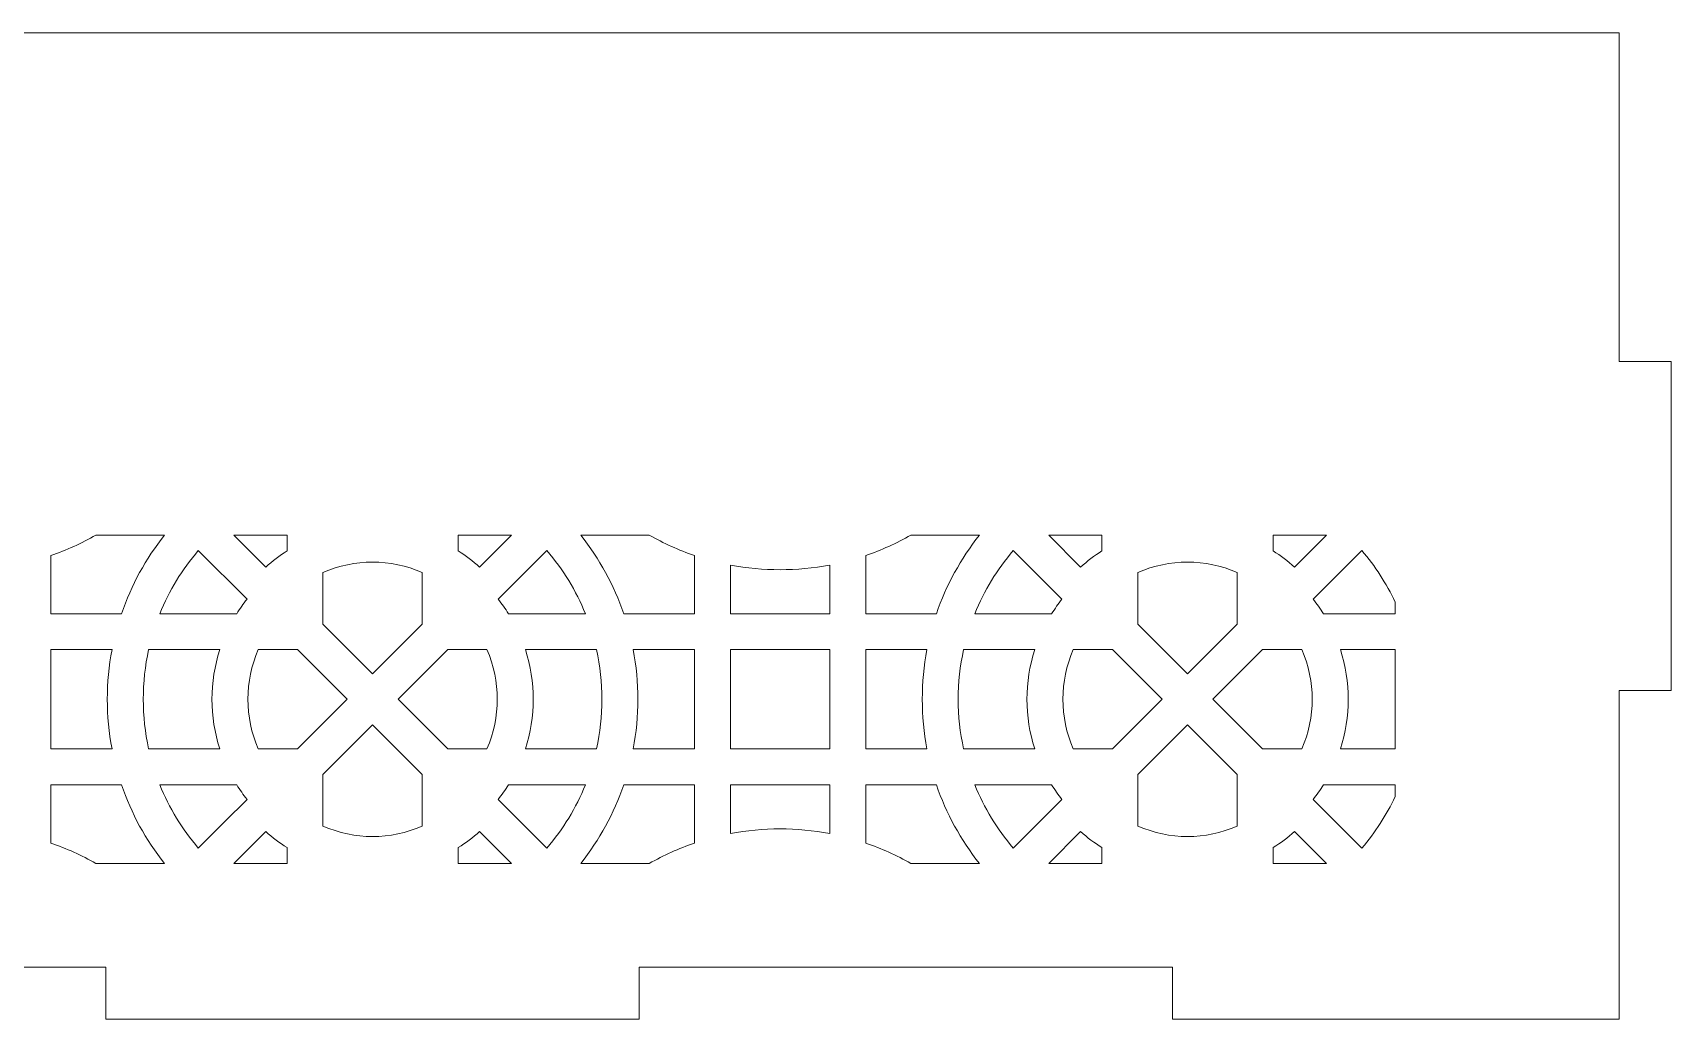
# Model space of a CAD drawing. Header units: millimetres. Extents: x -1324 to -1014, y -165 to 165.
# Drawn here: x -1108.9 to -1014.2, y 48 to 105 of the extents above; entities that cross this region are included whole.
import ezdxf

# ---------------------------------------------------------------- set-up
doc = ezdxf.new("R2010")
doc.units = ezdxf.units.MM
doc.header["$MEASUREMENT"] = 0
doc.layers.add('Camada 1', color=7, linetype='Continuous')

msp = doc.modelspace()

# ---------------------------------------------------------------- linework, layer by layer
at = {"layer": 'Camada 1', "color": 250, "lineweight": 20}
for points, knots in [([(-1164.2251, 48), (-1164.2251, 48), (-1135.4251, 48), (-1135.4251, 48), (-1135.4251, 48), (-1135.4251, 48), (-1135.4251, 51), (-1135.4251, 51), (-1135.4251, 51), (-1135.4251, 51), (-1104.6251, 51), (-1104.6251, 51), (-1104.6251, 51), (-1104.6251, 51), (-1104.6251, 48), (-1104.6251, 48), (-1104.6251, 48), (-1104.6251, 48), (-1073.8251, 48), (-1073.8251, 48), (-1073.8251, 48), (-1073.8251, 48), (-1073.8251, 51), (-1073.8251, 51), (-1073.8251, 51), (-1073.8251, 51), (-1043.0251, 51), (-1043.0251, 51), (-1043.0251, 51), (-1043.0251, 51), (-1043.0251, 48), (-1043.0251, 48), (-1043.0251, 48), (-1043.0251, 48), (-1017.2251, 48), (-1017.2251, 48), (-1017.2251, 48), (-1017.2251, 48), (-1017.2251, 67), (-1017.2251, 67), (-1017.2251, 67), (-1017.2251, 67), (-1014.2251, 67), (-1014.2251, 67), (-1014.2251, 67), (-1014.2251, 67), (-1014.2251, 86), (-1014.2251, 86), (-1014.2251, 86), (-1014.2251, 86), (-1017.2251, 86), (-1017.2251, 86), (-1017.2251, 86), (-1017.2251, 86), (-1017.2251, 105), (-1017.2251, 105), (-1017.2251, 105), (-1017.2251, 105), (-1164.2251, 105), (-1164.2251, 105), (-1164.2251, 105), (-1164.2251, 105), (-1164.2251, 86), (-1164.2251, 86), (-1164.2251, 86), (-1164.2251, 86), (-1161.2251, 86), (-1161.2251, 86), (-1161.2251, 86), (-1161.2251, 86), (-1161.2251, 67), (-1161.2251, 67), (-1161.2251, 67), (-1161.2251, 67), (-1164.2251, 67), (-1164.2251, 67), (-1164.2251, 67), (-1164.2251, 67), (-1164.2251, 48), (-1164.2251, 48)], [0, 0, 0, 0, 0.047619, 0.047619, 0.047619, 0.047619, 0.0952381, 0.0952381, 0.0952381, 0.0952381, 0.1428571, 0.1428571, 0.1428571, 0.1428571, 0.1904762, 0.1904762, 0.1904762, 0.1904762, 0.2380952, 0.2380952, 0.2380952, 0.2380952, 0.2857143, 0.2857143, 0.2857143, 0.2857143, 0.3333333, 0.3333333, 0.3333333, 0.3333333, 0.3809524, 0.3809524, 0.3809524, 0.3809524, 0.4285714, 0.4285714, 0.4285714, 0.4285714, 0.4761905, 0.4761905, 0.4761905, 0.4761905, 0.5238095, 0.5238095, 0.5238095, 0.5238095, 0.5714286, 0.5714286, 0.5714286, 0.5714286, 0.6190476, 0.6190476, 0.6190476, 0.6190476, 0.6666667, 0.6666667, 0.6666667, 0.6666667, 0.7142857, 0.7142857, 0.7142857, 0.7142857, 0.7619048, 0.7619048, 0.7619048, 0.7619048, 0.8095238, 0.8095238, 0.8095238, 0.8095238, 0.8571429, 0.8571429, 0.8571429, 0.8571429, 0.9047619, 0.9047619, 0.9047619, 0.9047619, 1, 1, 1, 1]), ([(-1101.2463, 75.9736), (-1102.3232, 74.6122), (-1103.1656, 73.0762), (-1103.7284, 71.4302), (-1103.7284, 71.4302), (-1103.7284, 71.4302), (-1107.8146, 71.4302), (-1107.8146, 71.4302), (-1107.8146, 71.4302), (-1107.8146, 71.4302), (-1107.8147, 74.7945), (-1107.8147, 74.7945), (-1107.8147, 74.7945), (-1106.9069, 75.1051), (-1106.0321, 75.5007), (-1105.2017, 75.9736), (-1105.2017, 75.9736), (-1105.2017, 75.9736), (-1101.2463, 75.9736), (-1101.2463, 75.9736)], [0, 0, 0, 0, 0.1666667, 0.1666667, 0.1666667, 0.1666667, 0.3333333, 0.3333333, 0.3333333, 0.3333333, 0.5, 0.5, 0.5, 0.5, 0.6666667, 0.6666667, 0.6666667, 0.6666667, 1, 1, 1, 1]), ([(-1094.1689, 75.9736), (-1094.1689, 75.9736), (-1094.1689, 75.0589), (-1094.1689, 75.0589), (-1094.1689, 75.0589), (-1094.604, 74.7838), (-1095.0163, 74.473), (-1095.4003, 74.1302), (-1095.4003, 74.1302), (-1095.4003, 74.1302), (-1097.2436, 75.9736), (-1097.2436, 75.9736), (-1097.2436, 75.9736), (-1097.2436, 75.9736), (-1094.1689, 75.9736), (-1094.1689, 75.9736)], [0, 0, 0, 0, 0.2, 0.2, 0.2, 0.2, 0.4, 0.4, 0.4, 0.4, 0.6, 0.6, 0.6, 0.6, 1, 1, 1, 1]), ([(-1081.2065, 75.9736), (-1081.2065, 75.9736), (-1083.0498, 74.1302), (-1083.0498, 74.1302), (-1083.0498, 74.1302), (-1083.4338, 74.4729), (-1083.8462, 74.7838), (-1084.2813, 75.059), (-1084.2813, 75.059), (-1084.2813, 75.059), (-1084.2813, 75.9736), (-1084.2813, 75.9736), (-1084.2813, 75.9736), (-1084.2813, 75.9736), (-1081.2065, 75.9736), (-1081.2065, 75.9736)], [0, 0, 0, 0, 0.2, 0.2, 0.2, 0.2, 0.4, 0.4, 0.4, 0.4, 0.6, 0.6, 0.6, 0.6, 1, 1, 1, 1]), ([(-1070.6355, 74.7944), (-1070.6355, 74.7944), (-1070.6355, 71.43), (-1070.6355, 71.43), (-1070.6355, 71.43), (-1070.6355, 71.43), (-1074.7217, 71.4301), (-1074.7217, 71.4301), (-1074.7217, 71.4301), (-1075.2845, 73.0762), (-1076.127, 74.6123), (-1077.204, 75.9736), (-1077.204, 75.9736), (-1077.204, 75.9736), (-1073.2486, 75.9736), (-1073.2486, 75.9736), (-1073.2486, 75.9736), (-1072.4181, 75.5006), (-1071.5433, 75.105), (-1070.6355, 74.7944)], [0, 0, 0, 0, 0.1666667, 0.1666667, 0.1666667, 0.1666667, 0.3333333, 0.3333333, 0.3333333, 0.3333333, 0.5, 0.5, 0.5, 0.5, 0.6666667, 0.6666667, 0.6666667, 0.6666667, 1, 1, 1, 1]), ([(-1054.1795, 75.9736), (-1055.2565, 74.6121), (-1056.0987, 73.0761), (-1056.6616, 71.4301), (-1056.6616, 71.4301), (-1056.6616, 71.4301), (-1060.7478, 71.43), (-1060.7478, 71.43), (-1060.7478, 71.43), (-1060.7478, 71.43), (-1060.7479, 74.7944), (-1060.7479, 74.7944), (-1060.7479, 74.7944), (-1059.84, 75.105), (-1058.9651, 75.5007), (-1058.1346, 75.9736), (-1058.1346, 75.9736), (-1058.1346, 75.9736), (-1054.1795, 75.9736), (-1054.1795, 75.9736)], [0, 0, 0, 0, 0.1666667, 0.1666667, 0.1666667, 0.1666667, 0.3333333, 0.3333333, 0.3333333, 0.3333333, 0.5, 0.5, 0.5, 0.5, 0.6666667, 0.6666667, 0.6666667, 0.6666667, 1, 1, 1, 1]), ([(-1047.1026, 75.9736), (-1047.1026, 75.9736), (-1047.1026, 75.0583), (-1047.1026, 75.0583), (-1047.1026, 75.0583), (-1047.5376, 74.7833), (-1047.9498, 74.4725), (-1048.3338, 74.1299), (-1048.3338, 74.1299), (-1048.3338, 74.1299), (-1050.177, 75.9736), (-1050.177, 75.9736), (-1050.177, 75.9736), (-1050.177, 75.9736), (-1047.1026, 75.9736), (-1047.1026, 75.9736)], [0, 0, 0, 0, 0.2, 0.2, 0.2, 0.2, 0.4, 0.4, 0.4, 0.4, 0.6, 0.6, 0.6, 0.6, 1, 1, 1, 1]), ([(-1034.1396, 75.9736), (-1034.1396, 75.9736), (-1035.9835, 74.1297), (-1035.9835, 74.1297), (-1035.9835, 74.1297), (-1036.3675, 74.4723), (-1036.7799, 74.7833), (-1037.215, 75.0584), (-1037.215, 75.0584), (-1037.215, 75.0584), (-1037.215, 75.9736), (-1037.215, 75.9736), (-1037.215, 75.9736), (-1037.215, 75.9736), (-1034.1396, 75.9736), (-1034.1396, 75.9736)], [0, 0, 0, 0, 0.2, 0.2, 0.2, 0.2, 0.4, 0.4, 0.4, 0.4, 0.6, 0.6, 0.6, 0.6, 1, 1, 1, 1]), ([(-1097.0747, 71.4302), (-1097.0747, 71.4302), (-1101.513, 71.4302), (-1101.513, 71.4302), (-1101.513, 71.4302), (-1100.9758, 72.7599), (-1100.2236, 73.9945), (-1099.2907, 75.0844), (-1099.2907, 75.0844), (-1099.2907, 75.0844), (-1096.4776, 72.2712), (-1096.4776, 72.2712), (-1096.4776, 72.2712), (-1096.692, 72.0021), (-1096.8913, 71.7212), (-1097.0747, 71.4302)], [0, 0, 0, 0, 0.2, 0.2, 0.2, 0.2, 0.4, 0.4, 0.4, 0.4, 0.6, 0.6, 0.6, 0.6, 1, 1, 1, 1]), ([(-1079.1595, 75.0843), (-1078.2264, 73.9943), (-1077.4741, 72.7599), (-1076.9368, 71.4301), (-1076.9368, 71.4301), (-1076.9368, 71.4301), (-1081.3753, 71.4301), (-1081.3753, 71.4301), (-1081.3753, 71.4301), (-1081.5587, 71.7214), (-1081.758, 72.0022), (-1081.9725, 72.2711), (-1081.9725, 72.2711), (-1081.9725, 72.2711), (-1079.9462, 74.2977), (-1079.9462, 74.2977), (-1079.9462, 74.2977), (-1079.9462, 74.2977), (-1079.1595, 75.0843), (-1079.1595, 75.0843)], [0, 0, 0, 0, 0.1666667, 0.1666667, 0.1666667, 0.1666667, 0.3333333, 0.3333333, 0.3333333, 0.3333333, 0.5, 0.5, 0.5, 0.5, 0.6666667, 0.6666667, 0.6666667, 0.6666667, 1, 1, 1, 1]), ([(-1049.4112, 72.2706), (-1049.6254, 72.0019), (-1049.8246, 71.721), (-1050.0079, 71.4302), (-1050.0079, 71.4302), (-1050.0079, 71.4302), (-1054.4462, 71.4302), (-1054.4462, 71.4302), (-1054.4462, 71.4302), (-1053.9092, 72.7595), (-1053.157, 73.994), (-1052.2243, 75.0839), (-1052.2243, 75.0839), (-1052.2243, 75.0839), (-1049.4112, 72.2706), (-1049.4112, 72.2706)], [0, 0, 0, 0, 0.2, 0.2, 0.2, 0.2, 0.4, 0.4, 0.4, 0.4, 0.6, 0.6, 0.6, 0.6, 1, 1, 1, 1]), ([(-1030.1668, 71.4295), (-1030.1668, 71.4295), (-1034.309, 71.4295), (-1034.309, 71.4295), (-1034.309, 71.4295), (-1034.4924, 71.7207), (-1034.6917, 72.0016), (-1034.9062, 72.2705), (-1034.9062, 72.2705), (-1034.9062, 72.2705), (-1032.8799, 74.2971), (-1032.8799, 74.2971), (-1032.8799, 74.2971), (-1032.8799, 74.2971), (-1032.0932, 75.0837), (-1032.0932, 75.0837), (-1032.0932, 75.0837), (-1031.3206, 74.1812), (-1030.6721, 73.1799), (-1030.1668, 72.1072), (-1030.1668, 72.1072), (-1030.1668, 72.1072), (-1030.1668, 71.4295), (-1030.1668, 71.4295)], [0, 0, 0, 0, 0.1428571, 0.1428571, 0.1428571, 0.1428571, 0.2857143, 0.2857143, 0.2857143, 0.2857143, 0.4285714, 0.4285714, 0.4285714, 0.4285714, 0.5714286, 0.5714286, 0.5714286, 0.5714286, 0.7142857, 0.7142857, 0.7142857, 0.7142857, 1, 1, 1, 1]), ([(-1086.3569, 70.8232), (-1086.3569, 70.8232), (-1089.2251, 67.9549), (-1089.2251, 67.9549), (-1089.2251, 67.9549), (-1089.2251, 67.9549), (-1092.0934, 70.8233), (-1092.0934, 70.8233), (-1092.0934, 70.8233), (-1092.0934, 70.8233), (-1092.0934, 73.8116), (-1092.0934, 73.8116), (-1092.0934, 73.8116), (-1090.2561, 74.6163), (-1088.1942, 74.6163), (-1086.3569, 73.8117), (-1086.3569, 73.8117), (-1086.3569, 73.8117), (-1086.3569, 70.8232), (-1086.3569, 70.8232)], [0, 0, 0, 0, 0.1666667, 0.1666667, 0.1666667, 0.1666667, 0.3333333, 0.3333333, 0.3333333, 0.3333333, 0.5, 0.5, 0.5, 0.5, 0.6666667, 0.6666667, 0.6666667, 0.6666667, 1, 1, 1, 1]), ([(-1062.8235, 71.4301), (-1062.8235, 71.4301), (-1068.56, 71.43), (-1068.56, 71.43), (-1068.56, 71.43), (-1068.56, 71.43), (-1068.56, 74.2454), (-1068.56, 74.2454), (-1068.56, 74.2454), (-1066.6592, 73.8831), (-1064.7243, 73.8831), (-1062.8234, 74.2454), (-1062.8234, 74.2454), (-1062.8234, 74.2454), (-1062.8235, 71.4301), (-1062.8235, 71.4301)], [0, 0, 0, 0, 0.2, 0.2, 0.2, 0.2, 0.4, 0.4, 0.4, 0.4, 0.6, 0.6, 0.6, 0.6, 1, 1, 1, 1]), ([(-1039.2906, 70.8226), (-1039.2906, 70.8226), (-1042.1583, 67.9548), (-1042.1583, 67.9548), (-1042.1583, 67.9548), (-1042.1583, 67.9548), (-1045.0271, 70.8237), (-1045.0271, 70.8237), (-1045.0271, 70.8237), (-1045.0271, 70.8237), (-1045.0271, 73.8111), (-1045.0271, 73.8111), (-1045.0271, 73.8111), (-1043.1899, 74.6157), (-1041.1278, 74.6156), (-1039.2906, 73.8111), (-1039.2906, 73.8111), (-1039.2906, 73.8111), (-1039.2906, 70.8226), (-1039.2906, 70.8226)], [0, 0, 0, 0, 0.1666667, 0.1666667, 0.1666667, 0.1666667, 0.3333333, 0.3333333, 0.3333333, 0.3333333, 0.5, 0.5, 0.5, 0.5, 0.6666667, 0.6666667, 0.6666667, 0.6666667, 1, 1, 1, 1]), ([(-1104.2765, 69.3553), (-1104.6363, 67.4643), (-1104.6362, 65.5096), (-1104.2765, 63.6187), (-1104.2765, 63.6187), (-1104.2765, 63.6187), (-1107.8147, 63.6188), (-1107.8147, 63.6188), (-1107.8147, 63.6188), (-1107.8147, 63.6188), (-1107.8147, 69.3552), (-1107.8147, 69.3552), (-1107.8147, 69.3552), (-1107.8147, 69.3552), (-1104.2765, 69.3553), (-1104.2765, 69.3553)], [0, 0, 0, 0, 0.2, 0.2, 0.2, 0.2, 0.4, 0.4, 0.4, 0.4, 0.6, 0.6, 0.6, 0.6, 1, 1, 1, 1]), ([(-1098.0498, 69.3552), (-1098.6541, 67.4959), (-1098.6541, 65.4781), (-1098.0498, 63.6187), (-1098.0498, 63.6187), (-1098.0498, 63.6187), (-1102.159, 63.6188), (-1102.159, 63.6188), (-1102.159, 63.6188), (-1102.5755, 65.5014), (-1102.5755, 67.4725), (-1102.159, 69.3552), (-1102.159, 69.3552), (-1102.159, 69.3552), (-1098.0498, 69.3552), (-1098.0498, 69.3552)], [0, 0, 0, 0, 0.2, 0.2, 0.2, 0.2, 0.4, 0.4, 0.4, 0.4, 0.6, 0.6, 0.6, 0.6, 1, 1, 1, 1]), ([(-1093.5613, 69.3552), (-1093.5613, 69.3552), (-1090.6928, 66.487), (-1090.6928, 66.487), (-1090.6928, 66.487), (-1090.6928, 66.487), (-1093.5613, 63.6188), (-1093.5613, 63.6188), (-1093.5613, 63.6188), (-1093.5613, 63.6188), (-1095.8265, 63.6187), (-1095.8265, 63.6187), (-1095.8265, 63.6187), (-1096.6244, 65.4479), (-1096.6244, 67.5261), (-1095.8265, 69.3552), (-1095.8265, 69.3552), (-1095.8265, 69.3552), (-1093.5613, 69.3552), (-1093.5613, 69.3552)], [0, 0, 0, 0, 0.1666667, 0.1666667, 0.1666667, 0.1666667, 0.3333333, 0.3333333, 0.3333333, 0.3333333, 0.5, 0.5, 0.5, 0.5, 0.6666667, 0.6666667, 0.6666667, 0.6666667, 1, 1, 1, 1]), ([(-1082.6238, 69.3552), (-1081.8257, 67.5262), (-1081.8257, 65.4477), (-1082.6238, 63.6186), (-1082.6238, 63.6186), (-1082.6238, 63.6186), (-1084.8889, 63.6187), (-1084.8889, 63.6187), (-1084.8889, 63.6187), (-1084.8889, 63.6187), (-1087.7571, 66.4869), (-1087.7571, 66.4869), (-1087.7571, 66.4869), (-1087.7571, 66.4869), (-1084.8889, 69.3552), (-1084.8889, 69.3552), (-1084.8889, 69.3552), (-1084.8889, 69.3552), (-1082.6238, 69.3552), (-1082.6238, 69.3552)], [0, 0, 0, 0, 0.1666667, 0.1666667, 0.1666667, 0.1666667, 0.3333333, 0.3333333, 0.3333333, 0.3333333, 0.5, 0.5, 0.5, 0.5, 0.6666667, 0.6666667, 0.6666667, 0.6666667, 1, 1, 1, 1]), ([(-1076.2911, 69.3551), (-1075.8746, 67.4722), (-1075.8746, 65.5016), (-1076.2911, 63.6187), (-1076.2911, 63.6187), (-1076.2911, 63.6187), (-1080.4001, 63.6187), (-1080.4001, 63.6187), (-1080.4001, 63.6187), (-1079.7958, 65.4776), (-1079.7958, 67.4962), (-1080.4001, 69.3551), (-1080.4001, 69.3551), (-1080.4001, 69.3551), (-1076.2911, 69.3551), (-1076.2911, 69.3551)], [0, 0, 0, 0, 0.2, 0.2, 0.2, 0.2, 0.4, 0.4, 0.4, 0.4, 0.6, 0.6, 0.6, 0.6, 1, 1, 1, 1]), ([(-1070.6354, 69.3552), (-1070.6354, 69.3552), (-1070.6355, 63.6186), (-1070.6355, 63.6186), (-1070.6355, 63.6186), (-1070.6355, 63.6186), (-1074.1734, 63.6187), (-1074.1734, 63.6187), (-1074.1734, 63.6187), (-1073.814, 65.51), (-1073.814, 67.4639), (-1074.1734, 69.3552), (-1074.1734, 69.3552), (-1074.1734, 69.3552), (-1070.6354, 69.3552), (-1070.6354, 69.3552)], [0, 0, 0, 0, 0.2, 0.2, 0.2, 0.2, 0.4, 0.4, 0.4, 0.4, 0.6, 0.6, 0.6, 0.6, 1, 1, 1, 1]), ([(-1062.8235, 69.3552), (-1062.8235, 69.3552), (-1062.8235, 63.6187), (-1062.8235, 63.6187), (-1062.8235, 63.6187), (-1062.8235, 63.6187), (-1068.56, 63.6186), (-1068.56, 63.6186), (-1068.56, 63.6186), (-1068.56, 63.6186), (-1068.56, 69.3552), (-1068.56, 69.3552), (-1068.56, 69.3552), (-1068.56, 69.3552), (-1062.8235, 69.3552), (-1062.8235, 69.3552)], [0, 0, 0, 0, 0.2, 0.2, 0.2, 0.2, 0.4, 0.4, 0.4, 0.4, 0.6, 0.6, 0.6, 0.6, 1, 1, 1, 1]), ([(-1057.2097, 69.3552), (-1057.5695, 67.4643), (-1057.5695, 65.5096), (-1057.2097, 63.6186), (-1057.2097, 63.6186), (-1057.2097, 63.6186), (-1060.7479, 63.6187), (-1060.7479, 63.6187), (-1060.7479, 63.6187), (-1060.7479, 63.6187), (-1060.7479, 69.3551), (-1060.7479, 69.3551), (-1060.7479, 69.3551), (-1060.7479, 69.3551), (-1057.2097, 69.3552), (-1057.2097, 69.3552)], [0, 0, 0, 0, 0.2, 0.2, 0.2, 0.2, 0.4, 0.4, 0.4, 0.4, 0.6, 0.6, 0.6, 0.6, 1, 1, 1, 1]), ([(-1050.983, 69.3552), (-1051.5873, 67.4957), (-1051.5873, 65.4781), (-1050.983, 63.6187), (-1050.983, 63.6187), (-1050.983, 63.6187), (-1055.0922, 63.6187), (-1055.0922, 63.6187), (-1055.0922, 63.6187), (-1055.5087, 65.5015), (-1055.5087, 67.4725), (-1055.0922, 69.3551), (-1055.0922, 69.3551), (-1055.0922, 69.3551), (-1050.983, 69.3552), (-1050.983, 69.3552)], [0, 0, 0, 0, 0.2, 0.2, 0.2, 0.2, 0.4, 0.4, 0.4, 0.4, 0.6, 0.6, 0.6, 0.6, 1, 1, 1, 1]), ([(-1046.4948, 69.3551), (-1046.4948, 69.3551), (-1043.6261, 66.4868), (-1043.6261, 66.4868), (-1043.6261, 66.4868), (-1043.6261, 66.4868), (-1046.4945, 63.6187), (-1046.4945, 63.6187), (-1046.4945, 63.6187), (-1046.4945, 63.6187), (-1048.7597, 63.6187), (-1048.7597, 63.6187), (-1048.7597, 63.6187), (-1049.5576, 65.4478), (-1049.5576, 67.526), (-1048.7597, 69.3552), (-1048.7597, 69.3552), (-1048.7597, 69.3552), (-1046.4948, 69.3551), (-1046.4948, 69.3551)], [0, 0, 0, 0, 0.1666667, 0.1666667, 0.1666667, 0.1666667, 0.3333333, 0.3333333, 0.3333333, 0.3333333, 0.5, 0.5, 0.5, 0.5, 0.6666667, 0.6666667, 0.6666667, 0.6666667, 1, 1, 1, 1]), ([(-1035.5575, 69.3547), (-1034.7594, 67.5256), (-1034.7594, 65.4471), (-1035.5575, 63.618), (-1035.5575, 63.618), (-1035.5575, 63.618), (-1037.8221, 63.6181), (-1037.8221, 63.6181), (-1037.8221, 63.6181), (-1037.8221, 63.6181), (-1040.6908, 66.4863), (-1040.6908, 66.4863), (-1040.6908, 66.4863), (-1040.6908, 66.4863), (-1037.8226, 69.3547), (-1037.8226, 69.3547), (-1037.8226, 69.3547), (-1037.8226, 69.3547), (-1035.5575, 69.3547), (-1035.5575, 69.3547)], [0, 0, 0, 0, 0.1666667, 0.1666667, 0.1666667, 0.1666667, 0.3333333, 0.3333333, 0.3333333, 0.3333333, 0.5, 0.5, 0.5, 0.5, 0.6666667, 0.6666667, 0.6666667, 0.6666667, 1, 1, 1, 1]), ([(-1030.1668, 63.6182), (-1030.1668, 63.6182), (-1033.3338, 63.6182), (-1033.3338, 63.6182), (-1033.3338, 63.6182), (-1032.7295, 65.477), (-1032.7295, 67.4957), (-1033.3338, 69.3545), (-1033.3338, 69.3545), (-1033.3338, 69.3545), (-1030.1668, 69.3545), (-1030.1668, 69.3545), (-1030.1668, 69.3545), (-1030.1668, 69.3545), (-1030.1668, 63.6182), (-1030.1668, 63.6182)], [0, 0, 0, 0, 0.2, 0.2, 0.2, 0.2, 0.4, 0.4, 0.4, 0.4, 0.6, 0.6, 0.6, 0.6, 1, 1, 1, 1]), ([(-1089.225, 65.019), (-1089.225, 65.019), (-1086.3568, 62.1507), (-1086.3568, 62.1507), (-1086.3568, 62.1507), (-1086.3568, 62.1507), (-1086.3568, 59.1623), (-1086.3568, 59.1623), (-1086.3568, 59.1623), (-1088.1935, 58.3577), (-1090.2565, 58.3577), (-1092.0933, 59.1624), (-1092.0933, 59.1624), (-1092.0933, 59.1624), (-1092.0933, 62.1507), (-1092.0933, 62.1507), (-1092.0933, 62.1507), (-1092.0933, 62.1507), (-1089.225, 65.019), (-1089.225, 65.019)], [0, 0, 0, 0, 0.1666667, 0.1666667, 0.1666667, 0.1666667, 0.3333333, 0.3333333, 0.3333333, 0.3333333, 0.5, 0.5, 0.5, 0.5, 0.6666667, 0.6666667, 0.6666667, 0.6666667, 1, 1, 1, 1]), ([(-1042.1586, 65.0186), (-1042.1586, 65.0186), (-1039.29, 62.1498), (-1039.29, 62.1498), (-1039.29, 62.1498), (-1039.29, 62.1498), (-1039.29, 59.1621), (-1039.29, 59.1621), (-1039.29, 59.1621), (-1041.1269, 58.3577), (-1043.1895, 58.3575), (-1045.0265, 59.1623), (-1045.0265, 59.1623), (-1045.0265, 59.1623), (-1045.0265, 62.1507), (-1045.0265, 62.1507), (-1045.0265, 62.1507), (-1045.0265, 62.1507), (-1042.1586, 65.0186), (-1042.1586, 65.0186)], [0, 0, 0, 0, 0.1666667, 0.1666667, 0.1666667, 0.1666667, 0.3333333, 0.3333333, 0.3333333, 0.3333333, 0.5, 0.5, 0.5, 0.5, 0.6666667, 0.6666667, 0.6666667, 0.6666667, 1, 1, 1, 1]), ([(-1105.2009, 57), (-1106.0315, 57.4731), (-1106.9066, 57.8689), (-1107.8147, 58.1795), (-1107.8147, 58.1795), (-1107.8147, 58.1795), (-1107.8146, 61.5439), (-1107.8146, 61.5439), (-1107.8146, 61.5439), (-1107.8146, 61.5439), (-1103.7284, 61.5438), (-1103.7284, 61.5438), (-1103.7284, 61.5438), (-1103.1655, 59.8977), (-1102.3231, 58.3615), (-1101.246, 57), (-1101.246, 57), (-1101.246, 57), (-1105.2009, 57), (-1105.2009, 57)], [0, 0, 0, 0, 0.1666667, 0.1666667, 0.1666667, 0.1666667, 0.3333333, 0.3333333, 0.3333333, 0.3333333, 0.5, 0.5, 0.5, 0.5, 0.6666667, 0.6666667, 0.6666667, 0.6666667, 1, 1, 1, 1]), ([(-1096.4775, 60.7027), (-1096.4775, 60.7027), (-1097.7745, 59.4055), (-1097.7745, 59.4055), (-1097.7745, 59.4055), (-1097.7745, 59.4055), (-1099.2907, 57.8896), (-1099.2907, 57.8896), (-1099.2907, 57.8896), (-1100.2235, 58.9796), (-1100.9759, 60.214), (-1101.513, 61.5437), (-1101.513, 61.5437), (-1101.513, 61.5437), (-1097.0747, 61.5437), (-1097.0747, 61.5437), (-1097.0747, 61.5437), (-1096.8913, 61.2528), (-1096.6919, 60.9716), (-1096.4775, 60.7027)], [0, 0, 0, 0, 0.1666667, 0.1666667, 0.1666667, 0.1666667, 0.3333333, 0.3333333, 0.3333333, 0.3333333, 0.5, 0.5, 0.5, 0.5, 0.6666667, 0.6666667, 0.6666667, 0.6666667, 1, 1, 1, 1]), ([(-1081.3753, 61.5437), (-1081.3753, 61.5437), (-1076.9368, 61.5437), (-1076.9368, 61.5437), (-1076.9368, 61.5437), (-1077.4741, 60.2139), (-1078.2264, 58.9796), (-1079.1595, 57.8896), (-1079.1595, 57.8896), (-1079.1595, 57.8896), (-1081.9725, 60.7028), (-1081.9725, 60.7028), (-1081.9725, 60.7028), (-1081.758, 60.9718), (-1081.5587, 61.2527), (-1081.3753, 61.5437)], [0, 0, 0, 0, 0.2, 0.2, 0.2, 0.2, 0.4, 0.4, 0.4, 0.4, 0.6, 0.6, 0.6, 0.6, 1, 1, 1, 1]), ([(-1077.2042, 57), (-1076.1271, 58.3614), (-1075.2845, 59.8975), (-1074.7217, 61.5437), (-1074.7217, 61.5437), (-1074.7217, 61.5437), (-1070.6354, 61.5437), (-1070.6354, 61.5437), (-1070.6354, 61.5437), (-1070.6354, 61.5437), (-1070.6354, 58.1793), (-1070.6354, 58.1793), (-1070.6354, 58.1793), (-1071.5434, 57.8688), (-1072.4184, 57.4731), (-1073.249, 57), (-1073.249, 57), (-1073.249, 57), (-1077.2042, 57), (-1077.2042, 57)], [0, 0, 0, 0, 0.1666667, 0.1666667, 0.1666667, 0.1666667, 0.3333333, 0.3333333, 0.3333333, 0.3333333, 0.5, 0.5, 0.5, 0.5, 0.6666667, 0.6666667, 0.6666667, 0.6666667, 1, 1, 1, 1]), ([(-1068.5599, 61.5437), (-1068.5599, 61.5437), (-1062.8235, 61.5437), (-1062.8235, 61.5437), (-1062.8235, 61.5437), (-1062.8235, 61.5437), (-1062.8235, 58.7285), (-1062.8235, 58.7285), (-1062.8235, 58.7285), (-1064.7235, 59.0906), (-1066.66, 59.0905), (-1068.56, 58.7284), (-1068.56, 58.7284), (-1068.56, 58.7284), (-1068.5599, 61.5437), (-1068.5599, 61.5437)], [0, 0, 0, 0, 0.2, 0.2, 0.2, 0.2, 0.4, 0.4, 0.4, 0.4, 0.6, 0.6, 0.6, 0.6, 1, 1, 1, 1]), ([(-1058.1343, 57), (-1058.9649, 57.473), (-1059.8399, 57.8688), (-1060.7479, 58.1794), (-1060.7479, 58.1794), (-1060.7479, 58.1794), (-1060.7478, 61.5437), (-1060.7478, 61.5437), (-1060.7478, 61.5437), (-1060.7478, 61.5437), (-1056.6616, 61.5437), (-1056.6616, 61.5437), (-1056.6616, 61.5437), (-1056.0987, 59.8976), (-1055.2563, 58.3614), (-1054.1792, 57), (-1054.1792, 57), (-1054.1792, 57), (-1058.1343, 57), (-1058.1343, 57)], [0, 0, 0, 0, 0.1666667, 0.1666667, 0.1666667, 0.1666667, 0.3333333, 0.3333333, 0.3333333, 0.3333333, 0.5, 0.5, 0.5, 0.5, 0.6666667, 0.6666667, 0.6666667, 0.6666667, 1, 1, 1, 1]), ([(-1049.4108, 60.7026), (-1049.4108, 60.7026), (-1050.9758, 59.1373), (-1050.9758, 59.1373), (-1050.9758, 59.1373), (-1050.9758, 59.1373), (-1052.2239, 57.8895), (-1052.2239, 57.8895), (-1052.2239, 57.8895), (-1053.1568, 58.9794), (-1053.909, 60.214), (-1054.4462, 61.5437), (-1054.4462, 61.5437), (-1054.4462, 61.5437), (-1050.0079, 61.5437), (-1050.0079, 61.5437), (-1050.0079, 61.5437), (-1049.8245, 61.2527), (-1049.6252, 60.9717), (-1049.4108, 60.7026)], [0, 0, 0, 0, 0.1666667, 0.1666667, 0.1666667, 0.1666667, 0.3333333, 0.3333333, 0.3333333, 0.3333333, 0.5, 0.5, 0.5, 0.5, 0.6666667, 0.6666667, 0.6666667, 0.6666667, 1, 1, 1, 1]), ([(-1030.1668, 60.8652), (-1030.672, 59.7928), (-1031.3205, 58.7917), (-1032.0929, 57.8895), (-1032.0929, 57.8895), (-1032.0929, 57.8895), (-1034.9057, 60.7028), (-1034.9057, 60.7028), (-1034.9057, 60.7028), (-1034.6914, 60.9715), (-1034.4923, 61.2523), (-1034.3089, 61.5432), (-1034.3089, 61.5432), (-1034.3089, 61.5432), (-1030.1668, 61.5432), (-1030.1668, 61.5432), (-1030.1668, 61.5432), (-1030.1668, 61.5432), (-1030.1668, 60.8652), (-1030.1668, 60.8652)], [0, 0, 0, 0, 0.1666667, 0.1666667, 0.1666667, 0.1666667, 0.3333333, 0.3333333, 0.3333333, 0.3333333, 0.5, 0.5, 0.5, 0.5, 0.6666667, 0.6666667, 0.6666667, 0.6666667, 1, 1, 1, 1]), ([(-1097.2438, 57), (-1097.2438, 57), (-1095.4002, 58.8437), (-1095.4002, 58.8437), (-1095.4002, 58.8437), (-1095.0162, 58.5009), (-1094.6039, 58.1901), (-1094.1688, 57.915), (-1094.1688, 57.915), (-1094.1688, 57.915), (-1094.1688, 57), (-1094.1688, 57), (-1094.1688, 57), (-1094.1688, 57), (-1097.2438, 57), (-1097.2438, 57)], [0, 0, 0, 0, 0.2, 0.2, 0.2, 0.2, 0.4, 0.4, 0.4, 0.4, 0.6, 0.6, 0.6, 0.6, 1, 1, 1, 1]), ([(-1084.2813, 57), (-1084.2813, 57), (-1084.2813, 57.9149), (-1084.2813, 57.9149), (-1084.2813, 57.9149), (-1083.8461, 58.1901), (-1083.4337, 58.5009), (-1083.0498, 58.8437), (-1083.0498, 58.8437), (-1083.0498, 58.8437), (-1081.2062, 57), (-1081.2062, 57), (-1081.2062, 57), (-1081.2062, 57), (-1084.2813, 57), (-1084.2813, 57)], [0, 0, 0, 0, 0.2, 0.2, 0.2, 0.2, 0.4, 0.4, 0.4, 0.4, 0.6, 0.6, 0.6, 0.6, 1, 1, 1, 1]), ([(-1050.1769, 57), (-1050.1769, 57), (-1048.3334, 58.8435), (-1048.3334, 58.8435), (-1048.3334, 58.8435), (-1047.9494, 58.5009), (-1047.5371, 58.1901), (-1047.102, 57.9149), (-1047.102, 57.9149), (-1047.102, 57.9149), (-1047.102, 57), (-1047.102, 57), (-1047.102, 57), (-1047.102, 57), (-1050.1769, 57), (-1050.1769, 57)], [0, 0, 0, 0, 0.2, 0.2, 0.2, 0.2, 0.4, 0.4, 0.4, 0.4, 0.6, 0.6, 0.6, 0.6, 1, 1, 1, 1]), ([(-1037.2145, 57), (-1037.2145, 57), (-1037.2145, 57.9149), (-1037.2145, 57.9149), (-1037.2145, 57.9149), (-1036.7794, 58.19), (-1036.3671, 58.5008), (-1035.9833, 58.8434), (-1035.9833, 58.8434), (-1035.9833, 58.8434), (-1034.1404, 57), (-1034.1404, 57), (-1034.1404, 57), (-1034.1404, 57), (-1037.2145, 57), (-1037.2145, 57)], [0, 0, 0, 0, 0.2, 0.2, 0.2, 0.2, 0.4, 0.4, 0.4, 0.4, 0.6, 0.6, 0.6, 0.6, 1, 1, 1, 1])]:
    msp.add_open_spline(points, degree=3, knots=knots, dxfattribs=at)

doc.saveas('drawing.dxf')
